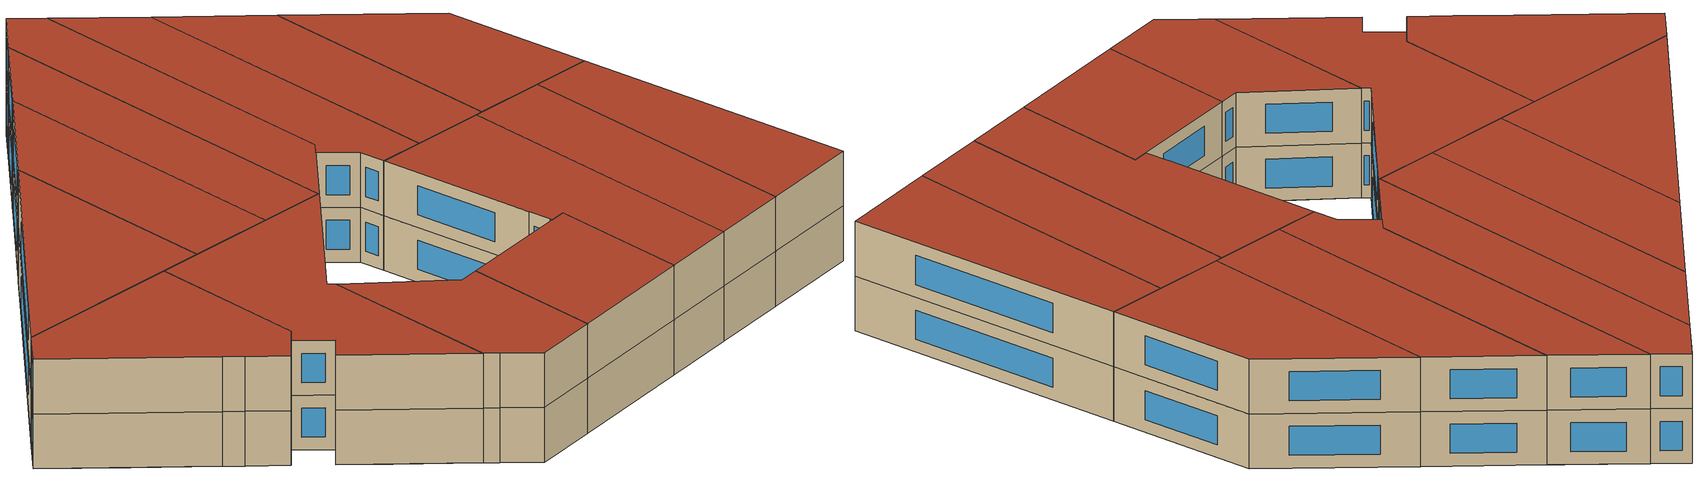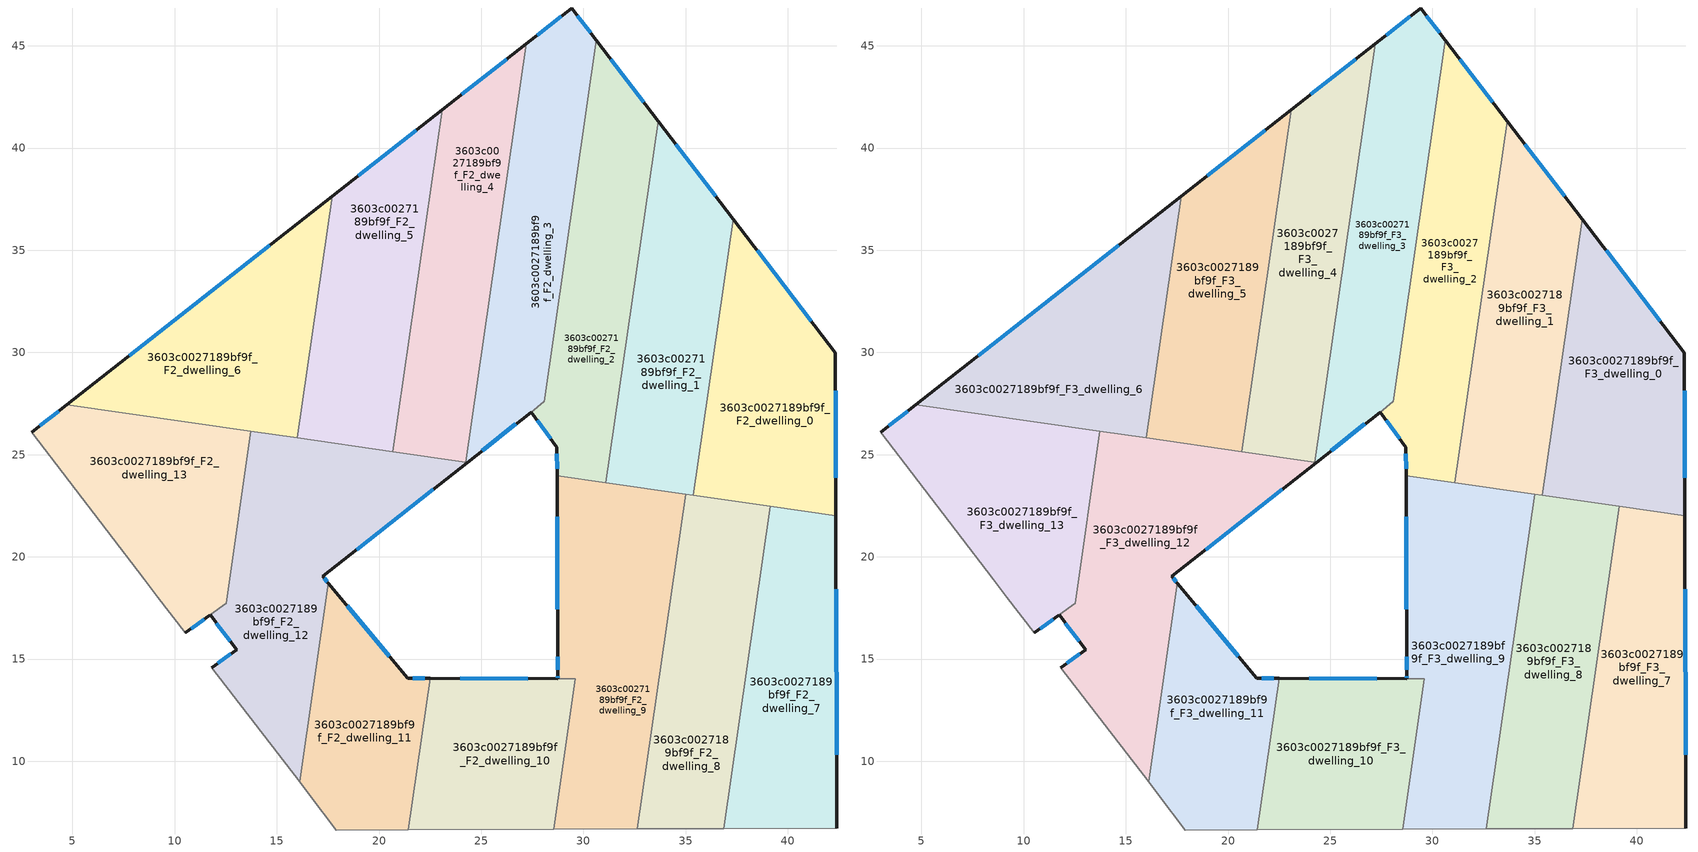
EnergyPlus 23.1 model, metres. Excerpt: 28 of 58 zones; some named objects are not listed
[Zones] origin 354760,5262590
3603c0027189bf9f_F2_dwelling_0
 floor to 3603c0027189bf9f_F1_dwelling_13 (EU_floor_Construction): 41.43,31.17 42.33,30 42.34,24.19 37.03,22.77 35.37,23.01 36.01,27.43 z6
 floor to 3603c0027189bf9f_F1_dwelling_12 (EU_floor_Construction): 42.34,24.19 42.35,22 37.03,22.77 z6
 floor to 3603c0027189bf9f_F1_dwelling_14 (EU_floor_Construction): 37.35,36.49 41.43,31.17 36.01,27.43 37.32,36.45 z6
 wall outside (EU_wall_Construction): 42.35,22 42.33,30 37.33,36.53 z6:9
 wall to 3603c0027189bf9f_F2_dwelling_1 (EU_wall_Construction): 37.33,36.53 35.37,23.01 z6:9
 wall to 3603c0027189bf9f_F2_dwelling_8 (EU_wall_Construction): 35.37,23.01 39.14,22.47 z6:9
 wall to 3603c0027189bf9f_F2_dwelling_7 (EU_wall_Construction): 39.14,22.47 42.35,22 z6:9
 window (EU_Window_Construction): 42.35,23.88 42.33,28.12 / 41.16,31.53 38.5,34.99 z6.7:8.3
3603c0027189bf9f_F2_dwelling_1
 floor to 3603c0027189bf9f_F1_dwelling_14 (EU_floor_Construction): 37.32,36.45 36.01,27.43 31.17,24.08 31.93,29.35 z6
 floor to 3603c0027189bf9f_F1_dwelling_0 (EU_floor_Construction): 33.66,41.32 37.33,36.53 37.32,36.45 31.93,29.35 z6
 floor to 3603c0027189bf9f_F1_dwelling_13 (EU_floor_Construction): 36.01,27.43 35.37,23.01 31.1,23.63 31.17,24.08 z6
 wall outside (EU_wall_Construction): 37.33,36.53 33.66,41.32 z6:9
 wall to 3603c0027189bf9f_F2_dwelling_2 (EU_wall_Construction): 33.66,41.32 31.1,23.63 z6:9
 wall to 3603c0027189bf9f_F2_dwelling_9 (EU_wall_Construction): 31.1,23.63 34.99,23.07 z6:9
 wall to 3603c0027189bf9f_F2_dwelling_8 (EU_wall_Construction): 35,23.07 35.37,23.01 z6:9
 window (EU_Window_Construction): 36.47,37.65 34.52,40.19 z6.7:8.3
3603c0027189bf9f_F2_dwelling_10
 floor to 3603c0027189bf9f_F1_dwelling_9 (EU_floor_Construction): 28.83,14.04 29.49,13.25 28.54,6.68 22.83,6.66 23.73,14.05 28.74,14.04 z6
 floor to 3603c0027189bf9f_F1_dwelling_10 (EU_floor_Construction): 29.61,14.04 29.49,13.25 28.83,14.04 z6
 floor to 3603c0027189bf9f_F1_dwelling_8 (EU_floor_Construction): 23.73,14.05 22.83,6.66 21.43,6.65 22.5,14.06 z6
 wall outside (EU_wall_Construction): 28.73,14.04 22.5,14.06 z6:9
 wall to 3603c0027189bf9f_F2_dwelling_9 (EU_wall_Construction): 28.54,6.68 29.61,14.04 28.74,14.04 z6:9
 wall adiabatic (EU_wall_Construction): 21.43,6.65 28.54,6.68 z6:9
 wall to 3603c0027189bf9f_F2_dwelling_11 (EU_wall_Construction): 22.5,14.06 21.43,6.65 z6:9
 window (EU_Window_Construction): 27.27,14.05 23.97,14.05 z6.7:8.3
3603c0027189bf9f_F2_dwelling_11
 floor to 3603c0027189bf9f_F1_dwelling_8 (EU_floor_Construction): 22.5,14.06 21.43,6.65 17.91,6.64 16.61,8.35 16.12,8.99 16.93,14.6 19.54,16.28 21.4,14.06 z6
 floor to 3603c0027189bf9f_F1_dwelling_7 (EU_floor_Construction): 17.53,18.7 19.54,16.28 16.93,14.6 z6
 wall outside (EU_wall_Construction): 22.5,14.06 21.4,14.06 17.53,18.7 z6:9
 wall to 3603c0027189bf9f_F2_dwelling_12 (EU_wall_Construction): 17.53,18.7 16.12,8.99 z6:9
 wall adiabatic (EU_wall_Construction): 16.12,8.99 16.61,8.35 17.91,6.64 21.43,6.65 z6:9
 window (EU_Window_Construction): 20.49,15.15 18.44,17.61 / 22.24,14.06 21.66,14.06 z6.7:8.3
3603c0027189bf9f_F2_dwelling_12
 floor to 3603c0027189bf9f_F1_dwelling_7 (EU_floor_Construction): 18.83,20.29 17.24,19.04 17.53,18.7 16.93,14.6 13.51,12.4 11.83,14.58 13.04,15.47 11.73,17.16 12.52,17.72 13.02,21.23 z6
 floor to 3603c0027189bf9f_F1_dwelling_8 (EU_floor_Construction): 16.93,14.6 16.12,8.99 13.51,12.4 z6
 floor to 3603c0027189bf9f_F1_dwelling_6 (EU_floor_Construction): 20.3,21.46 18.83,20.29 13.02,21.23 13.55,24.87 z6
 floor to 3603c0027189bf9f_F1_dwelling_2 (EU_floor_Construction): 24.31,24.62 24.13,24.47 24.12,24.64 24.25,24.62 z6
 floor to 3603c0027189bf9f_F1_dwelling_5 (EU_floor_Construction): 18.89,25.4 21.57,22.46 20.3,21.46 13.55,24.87 13.74,26.15 z6
 floor to 3603c0027189bf9f_F1_dwelling_3 (EU_floor_Construction): 24.12,24.64 24.13,24.47 22.85,23.47 22.31,24.91 z6
 floor to 3603c0027189bf9f_F1_dwelling_4 (EU_floor_Construction): 22.31,24.91 22.85,23.47 21.57,22.46 18.89,25.4 z6
 wall outside (EU_wall_Construction): 17.53,18.7 17.24,19.04 24.31,24.62 / 11.73,17.16 13.04,15.47 11.83,14.58 z6:9
 wall adiabatic (EU_wall_Construction): 11.83,14.58 16.12,8.99 z6:9
 wall to 3603c0027189bf9f_F2_dwelling_13 (EU_wall_Construction): 13.74,26.15 12.52,17.72 11.73,17.16 z6:9
 wall to 3603c0027189bf9f_F2_dwelling_3 (EU_wall_Construction): 24.31,24.62 24.25,24.62 z6:9
 wall to 3603c0027189bf9f_F2_dwelling_5 (EU_wall_Construction): 20.66,25.14 16,25.82 z6:9
 wall to 3603c0027189bf9f_F2_dwelling_4 (EU_wall_Construction): 24.25,24.62 20.66,25.14 z6:9
 wall to 3603c0027189bf9f_F2_dwelling_6 (EU_wall_Construction): 16,25.82 13.74,26.15 z6:9
 window (EU_Window_Construction): 17.46,18.78 17.31,18.96 / 12.76,15.26 12.11,14.79 / 12.04,16.76 12.73,15.86 / 18.9,20.35 22.65,23.31 z6.7:8.3
3603c0027189bf9f_F2_dwelling_13
 floor to 3603c0027189bf9f_F1_dwelling_6 (EU_floor_Construction): 13.55,24.87 13.02,21.23 5.85,22.39 3.01,26.1 4.73,27.45 9.94,26.7 z6
 floor to 3603c0027189bf9f_F1_dwelling_7 (EU_floor_Construction): 13.02,21.23 12.52,17.72 10.53,16.29 9.18,18.03 8.51,18.92 5.85,22.39 z6
 floor to 3603c0027189bf9f_F1_dwelling_5 (EU_floor_Construction): 13.73,26.15 13.55,24.87 9.94,26.7 z6
 wall outside (EU_wall_Construction): 10.53,16.29 11.73,17.15 / 4.73,27.45 3.01,26.1 z6:9
 wall adiabatic (EU_wall_Construction): 3.01,26.1 8.51,18.92 9.18,18.03 10.53,16.29 z6:9
 wall to 3603c0027189bf9f_F2_dwelling_6 (EU_wall_Construction): 13.73,26.15 4.73,27.45 z6:9
 window (EU_Window_Construction): 10.81,16.49 11.45,16.95 / 4.32,27.13 3.41,26.42 z6.7:8.3
3603c0027189bf9f_F2_dwelling_2
 floor to 3603c0027189bf9f_F1_dwelling_0 (EU_floor_Construction): 33.13,42.01 33.66,41.32 31.93,29.35 28.7,25.1 28.7,25.36 27.44,27.08 28.07,27.58 28.38,29.75 z6
 floor to 3603c0027189bf9f_F1_dwelling_14 (EU_floor_Construction): 31.93,29.35 31.17,24.08 30.61,23.7 28.71,23.98 28.7,25.1 z6
 floor to 3603c0027189bf9f_F1_dwelling_1 (EU_floor_Construction): 30.63,45.28 33.13,42.01 28.38,29.75 z6
 floor to 3603c0027189bf9f_F1_dwelling_13 (EU_floor_Construction): 31.17,24.08 31.1,23.63 30.61,23.7 z6
 wall outside (EU_wall_Construction): 33.66,41.32 30.63,45.28 / 27.43,27.08 28.7,25.36 28.71,23.98 z6:9
 wall to 3603c0027189bf9f_F2_dwelling_3 (EU_wall_Construction): 28.07,27.58 27.43,27.08 / 30.63,45.28 28.07,27.59 z6:9
 wall to 3603c0027189bf9f_F2_dwelling_9 (EU_wall_Construction): 28.71,23.98 31.1,23.63 z6:9
 window (EU_Window_Construction): 32.95,42.25 31.34,44.35 / 28.7,25.04 28.71,24.3 / 27.73,26.68 28.41,25.77 z6.7:8.3
3603c0027189bf9f_F2_dwelling_3
 floor to 3603c0027189bf9f_F1_dwelling_1 (EU_floor_Construction): 29.42,46.85 30.63,45.28 28.38,29.75 27.32,26.99 25.41,25.49 28.96,46.49 z6
 floor to 3603c0027189bf9f_F1_dwelling_2 (EU_floor_Construction): 28.96,46.49 25.41,25.49 24.31,24.62 24.25,24.62 27.21,45.11 z6
 floor to 3603c0027189bf9f_F1_dwelling_0 (EU_floor_Construction): 28.38,29.75 28.07,27.59 27.32,26.99 z6
 wall outside (EU_wall_Construction): 30.63,45.28 29.42,46.85 27.21,45.11 / 24.31,24.62 27.43,27.08 z6:9
 wall to 3603c0027189bf9f_F2_dwelling_4 (EU_wall_Construction): 27.21,45.11 24.25,24.62 z6:9
 window (EU_Window_Construction): 28.91,46.44 27.73,45.52 / 30.35,45.65 29.71,46.48 / 25.04,25.2 26.7,26.5 z6.7:8.3
3603c0027189bf9f_F2_dwelling_4
 floor to 3603c0027189bf9f_F1_dwelling_3 (EU_floor_Construction): 23.27,42.01 24.12,24.64 22.31,24.91 21.1,28.14 23.09,41.87 z6
 floor to 3603c0027189bf9f_F1_dwelling_4 (EU_floor_Construction): 21.1,28.14 22.31,24.91 20.66,25.14 z6
 floor adiabatic (EU_floor_Construction): 27.21,45.11 24.25,24.62 24.11,24.64 23.27,42.01 23.09,41.87 z6
 wall outside (EU_wall_Construction): 27.21,45.11 23.09,41.87 z6:9
 wall to 3603c0027189bf9f_F2_dwelling_5 (EU_wall_Construction): 23.09,41.87 20.66,25.14 z6:9
 window (EU_Window_Construction): 26.24,44.35 24.05,42.63 z6.7:8.3
3603c0027189bf9f_F2_dwelling_5
 floor to 3603c0027189bf9f_F1_dwelling_3 (EU_floor_Construction): 23.09,41.87 21.1,28.14 17.66,37.31 17.71,37.65 z6
 floor to 3603c0027189bf9f_F1_dwelling_4 (EU_floor_Construction): 17.66,37.31 21.1,28.14 20.66,25.14 18.89,25.4 16.34,28.19 z6
 floor to 3603c0027189bf9f_F1_dwelling_5 (EU_floor_Construction): 16.34,28.19 18.89,25.4 16,25.82 z6
 wall outside (EU_wall_Construction): 23.09,41.87 17.71,37.65 z6:9
 wall to 3603c0027189bf9f_F2_dwelling_6 (EU_wall_Construction): 17.71,37.65 16,25.82 z6:9
 window (EU_Window_Construction): 21.82,40.88 18.97,38.64 z6.7:8.3
3603c0027189bf9f_F2_dwelling_6
 floor to 3603c0027189bf9f_F1_dwelling_4 (EU_floor_Construction): 17.57,37.54 17.66,37.31 16.34,28.19 11.88,33.07 z6
 floor to 3603c0027189bf9f_F1_dwelling_5 (EU_floor_Construction): 11.88,33.07 16.34,28.19 16,25.82 9.94,26.7 6.18,28.59 z6
 floor to 3603c0027189bf9f_F1_dwelling_6 (EU_floor_Construction): 9.94,26.7 4.73,27.45 6.18,28.59 z6
 floor to 3603c0027189bf9f_F1_dwelling_3 (EU_floor_Construction): 17.71,37.65 17.66,37.31 17.57,37.54 z6
 wall outside (EU_wall_Construction): 17.71,37.65 4.73,27.45 z6:9
 window (EU_Window_Construction): 14.66,35.25 7.78,29.85 z6.7:8.3
3603c0027189bf9f_F2_dwelling_7
 floor to 3603c0027189bf9f_F1_dwelling_11 (EU_floor_Construction): 42.36,16.69 42.39,9.19 37.61,11.9 38.39,17.29 z6
 floor to 3603c0027189bf9f_F1_dwelling_10 (EU_floor_Construction): 42.39,9.19 42.39,6.73 36.86,6.71 37.61,11.9 z6
 floor to 3603c0027189bf9f_F1_dwelling_12 (EU_floor_Construction): 42.35,22 42.36,16.69 38.39,17.29 39.14,22.47 z6
 wall outside (EU_wall_Construction): 42.39,6.73 42.35,22 z6:9
 wall adiabatic (EU_wall_Construction): 36.86,6.71 42.39,6.73 z6:9
 wall to 3603c0027189bf9f_F2_dwelling_8 (EU_wall_Construction): 39.14,22.47 36.86,6.71 z6:9
 window (EU_Window_Construction): 42.38,10.32 42.36,18.42 z6.7:8.3
3603c0027189bf9f_F2_dwelling_8
 floor to 3603c0027189bf9f_F1_dwelling_10 (EU_floor_Construction): 37.61,11.9 36.86,6.71 34.94,6.7 32.97,9.08 33.7,14.11 z6
 floor to 3603c0027189bf9f_F1_dwelling_11 (EU_floor_Construction): 38.39,17.29 37.61,11.9 33.7,14.11 34.25,17.91 z6
 floor to 3603c0027189bf9f_F1_dwelling_12 (EU_floor_Construction): 39.14,22.47 38.39,17.29 34.25,17.91 34.87,22.2 37.03,22.77 z6
 floor to 3603c0027189bf9f_F1_dwelling_13 (EU_floor_Construction): 37.03,22.77 34.87,22.2 34.99,23.07 z6
 floor to 3603c0027189bf9f_F1_dwelling_9 (EU_floor_Construction): 32.97,9.08 34.94,6.7 32.62,6.69 z6
 wall adiabatic (EU_wall_Construction): 32.62,6.69 36.86,6.71 z6:9
 wall to 3603c0027189bf9f_F2_dwelling_9 (EU_wall_Construction): 34.99,23.07 32.62,6.69 z6:9
3603c0027189bf9f_F2_dwelling_9
 floor to 3603c0027189bf9f_F1_dwelling_12 (EU_floor_Construction): 34.87,22.2 34.25,17.91 28.72,18.74 28.72,20.55 z6
 floor to 3603c0027189bf9f_F1_dwelling_13 (EU_floor_Construction): 34.99,23.07 34.87,22.2 28.72,20.55 28.71,22.39 30.61,23.7 z6
 floor to 3603c0027189bf9f_F1_dwelling_9 (EU_floor_Construction): 29.49,13.25 32.97,9.08 32.62,6.69 28.54,6.68 z6
 floor to 3603c0027189bf9f_F1_dwelling_14 (EU_floor_Construction): 30.61,23.7 28.71,22.39 28.71,23.98 z6
 floor to 3603c0027189bf9f_F1_dwelling_10 (EU_floor_Construction): 33.7,14.11 32.97,9.08 29.49,13.25 29.61,14.04 28.83,14.04 28.74,14.16 28.74,14.19 28.73,15.39 28.73,15.42 28.73,16.93 z6
 floor to 3603c0027189bf9f_F1_dwelling_11 (EU_floor_Construction): 34.25,17.91 33.7,14.11 28.73,16.93 28.72,18.74 z6
 wall outside (EU_wall_Construction): 28.71,23.98 28.73,15.42 28.73,15.39 28.74,14.19 28.74,14.04 z6:9
 wall adiabatic (EU_wall_Construction): 28.54,6.68 32.62,6.69 z6:9
 window (EU_Window_Construction): 28.71,21.97 28.73,17.43 / 28.74,14.16 28.74,14.08 / 28.73,15.11 28.74,14.47 z6.7:8.3
3603c0027189bf9f_F3_dwelling_0
 floor to 3603c0027189bf9f_F2_dwelling_0 (EU_floor_Construction): 37.33,36.53 42.33,30 42.35,22 35.37,23.01 z9
 wall outside (EU_wall_Construction): 42.35,22 42.33,30 37.33,36.53 z9:12
 wall to 3603c0027189bf9f_F3_dwelling_1 (EU_wall_Construction): 37.33,36.53 35.37,23.01 z9:12
 wall to 3603c0027189bf9f_F3_dwelling_8 (EU_wall_Construction): 35.37,23.01 39.14,22.47 z9:12
 wall to 3603c0027189bf9f_F3_dwelling_7 (EU_wall_Construction): 39.14,22.47 42.35,22 z9:12
 window (EU_Window_Construction): 42.35,23.88 42.33,28.12 / 41.16,31.53 38.5,34.99 z9.7:11.3
 roof outside (EU_roof_Construction): 42.35,22 42.33,30 37.33,36.53 35.37,23.01 z12
3603c0027189bf9f_F3_dwelling_1
 floor to 3603c0027189bf9f_F2_dwelling_1 (EU_floor_Construction): 33.66,41.32 37.33,36.53 35.37,23.01 31.1,23.63 z9
 wall outside (EU_wall_Construction): 37.33,36.53 33.66,41.32 z9:12
 wall to 3603c0027189bf9f_F3_dwelling_2 (EU_wall_Construction): 33.66,41.32 31.1,23.63 z9:12
 wall to 3603c0027189bf9f_F3_dwelling_9 (EU_wall_Construction): 31.1,23.63 34.99,23.07 z9:12
 wall to 3603c0027189bf9f_F3_dwelling_8 (EU_wall_Construction): 35,23.07 35.37,23.01 z9:12
 window (EU_Window_Construction): 36.47,37.65 34.52,40.19 z9.7:11.3
 roof outside (EU_roof_Construction): 35.37,23.01 37.33,36.53 33.66,41.32 31.1,23.63 z12
3603c0027189bf9f_F3_dwelling_10
 floor to 3603c0027189bf9f_F2_dwelling_10 (EU_floor_Construction): 29.61,14.04 28.54,6.68 21.43,6.65 22.5,14.06 z9
 wall outside (EU_wall_Construction): 28.73,14.04 22.5,14.06 z9:12
 wall to 3603c0027189bf9f_F3_dwelling_9 (EU_wall_Construction): 28.54,6.68 29.61,14.04 28.74,14.04 z9:12
 wall adiabatic (EU_wall_Construction): 21.43,6.65 28.54,6.68 z9:12
 wall to 3603c0027189bf9f_F3_dwelling_11 (EU_wall_Construction): 22.5,14.06 21.43,6.65 z9:12
 window (EU_Window_Construction): 27.27,14.05 23.97,14.05 z9.7:11.3
 roof outside (EU_roof_Construction): 28.54,6.68 29.61,14.04 22.5,14.06 21.43,6.65 z12
3603c0027189bf9f_F3_dwelling_11
 floor to 3603c0027189bf9f_F2_dwelling_11 (EU_floor_Construction): 22.5,14.06 21.43,6.65 17.91,6.64 16.61,8.35 16.12,8.99 17.53,18.7 21.4,14.06 z9
 wall outside (EU_wall_Construction): 22.5,14.06 21.4,14.06 17.53,18.7 z9:12
 wall to 3603c0027189bf9f_F3_dwelling_12 (EU_wall_Construction): 17.53,18.7 16.12,8.99 z9:12
 wall adiabatic (EU_wall_Construction): 16.12,8.99 16.61,8.35 17.91,6.64 21.43,6.65 z9:12
 window (EU_Window_Construction): 20.49,15.15 18.44,17.61 / 22.24,14.06 21.66,14.06 z9.7:11.3
 roof outside (EU_roof_Construction): 21.43,6.65 22.5,14.06 21.4,14.06 17.53,18.7 16.12,8.99 16.61,8.35 17.91,6.64 z12
3603c0027189bf9f_F3_dwelling_12
 floor to 3603c0027189bf9f_F2_dwelling_12 (EU_floor_Construction): 24.25,24.62 24.31,24.62 17.24,19.04 17.53,18.7 16.12,8.99 11.83,14.58 13.04,15.47 11.73,17.16 12.52,17.72 13.74,26.15 z9
 wall outside (EU_wall_Construction): 17.53,18.7 17.24,19.04 24.31,24.62 / 11.73,17.16 13.04,15.47 11.83,14.58 z9:12
 wall adiabatic (EU_wall_Construction): 11.83,14.58 16.12,8.99 z9:12
 wall to 3603c0027189bf9f_F3_dwelling_13 (EU_wall_Construction): 13.74,26.15 12.52,17.72 11.73,17.16 z9:12
 wall to 3603c0027189bf9f_F3_dwelling_3 (EU_wall_Construction): 24.31,24.62 24.25,24.62 z9:12
 wall to 3603c0027189bf9f_F3_dwelling_5 (EU_wall_Construction): 20.66,25.14 16,25.82 z9:12
 wall to 3603c0027189bf9f_F3_dwelling_4 (EU_wall_Construction): 24.25,24.62 20.66,25.14 z9:12
 wall to 3603c0027189bf9f_F3_dwelling_6 (EU_wall_Construction): 16,25.82 13.74,26.15 z9:12
 window (EU_Window_Construction): 17.46,18.78 17.31,18.96 / 12.76,15.26 12.11,14.79 / 12.04,16.76 12.73,15.86 / 18.9,20.35 22.65,23.31 z9.7:11.3
 roof outside (EU_roof_Construction): 16.12,8.99 17.53,18.7 17.24,19.04 24.31,24.62 24.25,24.62 13.74,26.15 12.52,17.72 11.73,17.16 13.04,15.47 11.83,14.58 z12
3603c0027189bf9f_F3_dwelling_13
 floor to 3603c0027189bf9f_F2_dwelling_13 (EU_floor_Construction): 13.73,26.15 12.52,17.72 10.53,16.29 9.18,18.03 8.51,18.92 3.01,26.1 4.73,27.45 z9
 wall outside (EU_wall_Construction): 10.53,16.29 11.73,17.15 / 4.73,27.45 3.01,26.1 z9:12
 wall adiabatic (EU_wall_Construction): 3.01,26.1 8.51,18.92 9.18,18.03 10.53,16.29 z9:12
 wall to 3603c0027189bf9f_F3_dwelling_6 (EU_wall_Construction): 13.73,26.15 4.73,27.45 z9:12
 window (EU_Window_Construction): 10.81,16.49 11.45,16.95 / 4.32,27.13 3.41,26.42 z9.7:11.3
 roof outside (EU_roof_Construction): 12.52,17.72 13.74,26.15 4.73,27.45 3.01,26.1 8.51,18.92 9.18,18.03 10.53,16.29 z12
3603c0027189bf9f_F3_dwelling_2
 floor to 3603c0027189bf9f_F2_dwelling_2 (EU_floor_Construction): 30.63,45.28 33.66,41.32 31.1,23.63 28.71,23.98 28.7,25.36 27.43,27.08 28.07,27.58 z9
 wall outside (EU_wall_Construction): 33.66,41.32 30.63,45.28 / 27.43,27.08 28.7,25.36 28.71,23.98 z9:12
 wall to 3603c0027189bf9f_F3_dwelling_3 (EU_wall_Construction): 28.07,27.58 27.43,27.08 / 30.63,45.28 28.07,27.59 z9:12
 wall to 3603c0027189bf9f_F3_dwelling_9 (EU_wall_Construction): 28.71,23.98 31.1,23.63 z9:12
 window (EU_Window_Construction): 32.95,42.25 31.34,44.35 / 28.7,25.04 28.71,24.3 / 27.73,26.68 28.41,25.77 z9.7:11.3
 roof outside (EU_roof_Construction): 31.1,23.63 33.66,41.32 30.63,45.28 28.07,27.58 27.43,27.08 28.7,25.36 28.71,23.98 z12
3603c0027189bf9f_F3_dwelling_3
 floor to 3603c0027189bf9f_F2_dwelling_3 (EU_floor_Construction): 29.42,46.85 30.63,45.28 28.07,27.59 24.31,24.62 24.25,24.62 27.21,45.11 z9
 wall outside (EU_wall_Construction): 30.63,45.28 29.42,46.85 27.21,45.11 / 24.31,24.62 27.43,27.08 z9:12
 wall to 3603c0027189bf9f_F3_dwelling_4 (EU_wall_Construction): 27.21,45.11 24.25,24.62 z9:12
 window (EU_Window_Construction): 28.91,46.44 27.73,45.52 / 30.35,45.65 29.71,46.48 / 25.04,25.2 26.7,26.5 z9.7:11.3
 roof outside (EU_roof_Construction): 28.07,27.58 30.63,45.28 29.42,46.85 27.21,45.11 24.25,24.62 24.31,24.62 z12
3603c0027189bf9f_F3_dwelling_4
 floor to 3603c0027189bf9f_F2_dwelling_4 (EU_floor_Construction): 27.21,45.11 24.25,24.62 20.66,25.14 23.09,41.87 z9
 wall outside (EU_wall_Construction): 27.21,45.11 23.09,41.87 z9:12
 wall to 3603c0027189bf9f_F3_dwelling_5 (EU_wall_Construction): 23.09,41.87 20.66,25.14 z9:12
 window (EU_Window_Construction): 26.24,44.35 24.05,42.63 z9.7:11.3
 roof outside (EU_roof_Construction): 24.25,24.62 27.21,45.11 23.09,41.87 20.66,25.14 z12
3603c0027189bf9f_F3_dwelling_5
 floor to 3603c0027189bf9f_F2_dwelling_5 (EU_floor_Construction): 23.09,41.87 20.66,25.14 16,25.82 17.71,37.65 z9
 wall outside (EU_wall_Construction): 23.09,41.87 17.71,37.65 z9:12
 wall to 3603c0027189bf9f_F3_dwelling_6 (EU_wall_Construction): 17.71,37.65 16,25.82 z9:12
 window (EU_Window_Construction): 21.82,40.88 18.97,38.64 z9.7:11.3
 roof outside (EU_roof_Construction): 20.66,25.14 23.09,41.87 17.71,37.65 16,25.82 z12
3603c0027189bf9f_F3_dwelling_6
 floor to 3603c0027189bf9f_F2_dwelling_6 (EU_floor_Construction): 17.71,37.65 16,25.82 4.73,27.45 z9
 wall outside (EU_wall_Construction): 17.71,37.65 4.73,27.45 z9:12
 window (EU_Window_Construction): 14.66,35.25 7.78,29.85 z9.7:11.3
 roof outside (EU_roof_Construction): 16,25.82 17.71,37.65 4.73,27.45 z12
3603c0027189bf9f_F3_dwelling_7
 floor to 3603c0027189bf9f_F2_dwelling_7 (EU_floor_Construction): 42.35,22 42.39,6.73 36.86,6.71 39.14,22.47 z9
 wall outside (EU_wall_Construction): 42.39,6.73 42.35,22 z9:12
 wall adiabatic (EU_wall_Construction): 36.86,6.71 42.39,6.73 z9:12
 wall to 3603c0027189bf9f_F3_dwelling_8 (EU_wall_Construction): 39.14,22.47 36.86,6.71 z9:12
 window (EU_Window_Construction): 42.38,10.32 42.36,18.42 z9.7:11.3
 roof outside (EU_roof_Construction): 42.39,6.73 42.35,22 39.14,22.47 36.86,6.71 z12
3603c0027189bf9f_F3_dwelling_8
 floor to 3603c0027189bf9f_F2_dwelling_8 (EU_floor_Construction): 39.14,22.47 36.86,6.71 32.62,6.69 34.99,23.07 z9
 wall adiabatic (EU_wall_Construction): 32.62,6.69 36.86,6.71 z9:12
 wall to 3603c0027189bf9f_F3_dwelling_9 (EU_wall_Construction): 34.99,23.07 32.62,6.69 z9:12
 roof outside (EU_roof_Construction): 36.86,6.71 39.14,22.47 34.99,23.07 32.62,6.69 z12
3603c0027189bf9f_F3_dwelling_9
 floor to 3603c0027189bf9f_F2_dwelling_9 (EU_floor_Construction): 34.99,23.07 32.62,6.69 28.54,6.68 29.61,14.04 28.74,14.04 28.74,14.19 28.73,15.39 28.73,15.42 28.71,23.98 z9
 wall outside (EU_wall_Construction): 28.71,23.98 28.73,15.42 28.73,15.39 28.74,14.19 28.74,14.04 z9:12
 wall adiabatic (EU_wall_Construction): 28.54,6.68 32.62,6.69 z9:12
 window (EU_Window_Construction): 28.71,21.97 28.73,17.43 / 28.74,14.16 28.74,14.08 / 28.73,15.11 28.74,14.47 z9.7:11.3
 roof outside (EU_roof_Construction): 32.62,6.69 34.99,23.07 28.71,23.98 28.73,15.42 28.73,15.39 28.74,14.19 28.74,14.04 29.61,14.04 28.54,6.68 z12
[Building]
EU S2 Campaign: North Axis=0; Terrain=City; Solar Distribution=FullExterior
[Site:Location]
Budapest.Ferenc.Liszt.Intl.AP: Latitude=47.437; Longitude=19.256; Time Zone=1; Elevation=185
[SizingPeriod:WeatherFileDays]
AnnualSizingPeriod: Begin Month=1; Begin Day of Month=1; End Month=12; End Day of Month=31; Day of Week for Start Day=Monday; Use Weather File Daylight Saving Period=No; Use Weather File Rain and Snow Indicators=No
[MATERIAL]
EU_InternalMass_Material: Roughness=MediumRough; Thickness=0.1; Conductivity=1; Density=1800; Specific Heat=900; Thermal Absorptance=0.9; Solar Absorptance=0.7; Visible Absorptance=0.7
[MATERIAL:NOMASS] Roughness=MediumRough; Thermal Absorptance=0.9; Solar Absorptance=0.7; Visible Absorptance=0.7
Name | Thermal Resistance
EU_wall_NoMass | 0.832559
EU_roof_NoMass | 1.39638
EU_floor_NoMass | 0.872794
[WINDOWMATERIAL:SIMPLEGLAZINGSYSTEM]
EU_Window_SimpleGlazing: UFactor=2.79869; Solar Heat Gain Coefficient=0.75; Visible Transmittance=0.75
[CONSTRUCTION]
EU_wall_Construction: EU_wall_NoMass
EU_roof_Construction: EU_roof_NoMass
EU_floor_Construction: EU_floor_NoMass
EU_Window_Construction: EU_Window_SimpleGlazing
EU_InternalMass_Construction: EU_InternalMass_Material
[ZONE] Type=1; Multiplier=1; Ceiling Height=autocalculate; Floor Area=autocalculate; Part of Total Floor Area=Yes
Name | Volume
3603c0027189bf9f_F2_dwelling_0; 3603c0027189bf9f_F3_dwelling_0; 3603c0027189bf9f_F2_dwelling_8; 3603c0027189bf9f_F3_dwelling_8 | 204.118
3603c0027189bf9f_F2_dwelling_1; 3603c0027189bf9f_F3_dwelling_1 | 204.126
3603c0027189bf9f_F2_dwelling_10; 3603c0027189bf9f_F3_dwelling_10 | 157.393
3603c0027189bf9f_F2_dwelling_11; 3603c0027189bf9f_F3_dwelling_11 | 149.847
3603c0027189bf9f_F2_dwelling_12; 3603c0027189bf9f_F3_dwelling_12 | 260.094
3603c0027189bf9f_F2_dwelling_13; 3603c0027189bf9f_F3_dwelling_13 | 202.486
3603c0027189bf9f_F2_dwelling_2; 3603c0027189bf9f_F3_dwelling_2 | 205.107
3603c0027189bf9f_F2_dwelling_3; 3603c0027189bf9f_F3_dwelling_3 | 203.126
3603c0027189bf9f_F2_dwelling_4; 3603c0027189bf9f_F3_dwelling_4 | 204.147
3603c0027189bf9f_F2_dwelling_5; 3603c0027189bf9f_F3_dwelling_5 | 204.145
3603c0027189bf9f_F2_dwelling_6; 3603c0027189bf9f_F3_dwelling_6 | 204.127
3603c0027189bf9f_F2_dwelling_7; 3603c0027189bf9f_F3_dwelling_7 | 204.125
3603c0027189bf9f_F2_dwelling_9; 3603c0027189bf9f_F3_dwelling_9 | 250.781
[INTERNALMASS] Construction=EU_InternalMass_Construction
Name | Zone or ZoneList | Surface Area
3603c0027189bf9f_F2_dwelling_0_EU_InternalMass | 3603c0027189bf9f_F2_dwelling_0 | 68.0393
3603c0027189bf9f_F2_dwelling_1_EU_InternalMass | 3603c0027189bf9f_F2_dwelling_1 | 68.042
3603c0027189bf9f_F2_dwelling_2_EU_InternalMass | 3603c0027189bf9f_F2_dwelling_2 | 68.3686
3603c0027189bf9f_F2_dwelling_3_EU_InternalMass | 3603c0027189bf9f_F2_dwelling_3 | 67.7166
3603c0027189bf9f_F2_dwelling_4_EU_InternalMass | 3603c0027189bf9f_F2_dwelling_4 | 68.0493
3603c0027189bf9f_F2_dwelling_5_EU_InternalMass | 3603c0027189bf9f_F2_dwelling_5 | 68.0485
3603c0027189bf9f_F2_dwelling_6_EU_InternalMass | 3603c0027189bf9f_F2_dwelling_6 | 68.0424
3603c0027189bf9f_F2_dwelling_7_EU_InternalMass | 3603c0027189bf9f_F2_dwelling_7 | 68.0415
3603c0027189bf9f_F2_dwelling_8_EU_InternalMass | 3603c0027189bf9f_F2_dwelling_8 | 68.0393
3603c0027189bf9f_F2_dwelling_9_EU_InternalMass | 3603c0027189bf9f_F2_dwelling_9 | 83.5919
3603c0027189bf9f_F2_dwelling_10_EU_InternalMass | 3603c0027189bf9f_F2_dwelling_10 | 52.4644
3603c0027189bf9f_F2_dwelling_11_EU_InternalMass | 3603c0027189bf9f_F2_dwelling_11 | 49.9491
3603c0027189bf9f_F2_dwelling_12_EU_InternalMass | 3603c0027189bf9f_F2_dwelling_12 | 86.6932
3603c0027189bf9f_F2_dwelling_13_EU_InternalMass | 3603c0027189bf9f_F2_dwelling_13 | 67.5218
3603c0027189bf9f_F3_dwelling_0_EU_InternalMass | 3603c0027189bf9f_F3_dwelling_0 | 68.0393
3603c0027189bf9f_F3_dwelling_1_EU_InternalMass | 3603c0027189bf9f_F3_dwelling_1 | 68.042
3603c0027189bf9f_F3_dwelling_2_EU_InternalMass | 3603c0027189bf9f_F3_dwelling_2 | 68.3686
3603c0027189bf9f_F3_dwelling_3_EU_InternalMass | 3603c0027189bf9f_F3_dwelling_3 | 67.7166
3603c0027189bf9f_F3_dwelling_4_EU_InternalMass | 3603c0027189bf9f_F3_dwelling_4 | 68.0493
3603c0027189bf9f_F3_dwelling_5_EU_InternalMass | 3603c0027189bf9f_F3_dwelling_5 | 68.0485
3603c0027189bf9f_F3_dwelling_6_EU_InternalMass | 3603c0027189bf9f_F3_dwelling_6 | 68.0424
3603c0027189bf9f_F3_dwelling_7_EU_InternalMass | 3603c0027189bf9f_F3_dwelling_7 | 68.0415
3603c0027189bf9f_F3_dwelling_8_EU_InternalMass | 3603c0027189bf9f_F3_dwelling_8 | 68.0393
3603c0027189bf9f_F3_dwelling_9_EU_InternalMass | 3603c0027189bf9f_F3_dwelling_9 | 83.5919
3603c0027189bf9f_F3_dwelling_10_EU_InternalMass | 3603c0027189bf9f_F3_dwelling_10 | 52.4644
3603c0027189bf9f_F3_dwelling_11_EU_InternalMass | 3603c0027189bf9f_F3_dwelling_11 | 49.9491
3603c0027189bf9f_F3_dwelling_12_EU_InternalMass | 3603c0027189bf9f_F3_dwelling_12 | 86.6932
3603c0027189bf9f_F3_dwelling_13_EU_InternalMass | 3603c0027189bf9f_F3_dwelling_13 | 67.5218
[OTHEREQUIPMENT] Fuel Type=Electricity; Design Level Calculation Method=Watts/Area; Power per Zone Floor Area=1; Fraction Latent=0; Fraction Radiant=0; Fraction Lost=0; Carbon Dioxide Generation Rate=0; EndUse Subcategory=EU_Step8_InternalGains
Name | Zone or ZoneList or Space or SpaceList | Schedule
EU_Step8_InternalGain_3603c0027189bf9f_F2_dwelling_0_f000 | 3603c0027189bf9f_F2_dwelling_0 | EU_Step8_GainSchedule_3603c0027189bf9f_F2_dwelling_0_f000
EU_Step8_InternalGain_3603c0027189bf9f_F2_dwelling_1_f000 | 3603c0027189bf9f_F2_dwelling_1 | EU_Step8_GainSchedule_3603c0027189bf9f_F2_dwelling_1_f000
EU_Step8_InternalGain_3603c0027189bf9f_F2_dwelling_2_f000 | 3603c0027189bf9f_F2_dwelling_2 | EU_Step8_GainSchedule_3603c0027189bf9f_F2_dwelling_2_f000
EU_Step8_InternalGain_3603c0027189bf9f_F2_dwelling_3_f000 | 3603c0027189bf9f_F2_dwelling_3 | EU_Step8_GainSchedule_3603c0027189bf9f_F2_dwelling_3_f000
EU_Step8_InternalGain_3603c0027189bf9f_F2_dwelling_4_f000 | 3603c0027189bf9f_F2_dwelling_4 | EU_Step8_GainSchedule_3603c0027189bf9f_F2_dwelling_4_f000
EU_Step8_InternalGain_3603c0027189bf9f_F2_dwelling_5_f000 | 3603c0027189bf9f_F2_dwelling_5 | EU_Step8_GainSchedule_3603c0027189bf9f_F2_dwelling_5_f000
EU_Step8_InternalGain_3603c0027189bf9f_F2_dwelling_6_f000 | 3603c0027189bf9f_F2_dwelling_6 | EU_Step8_GainSchedule_3603c0027189bf9f_F2_dwelling_6_f000
EU_Step8_InternalGain_3603c0027189bf9f_F2_dwelling_7_f000 | 3603c0027189bf9f_F2_dwelling_7 | EU_Step8_GainSchedule_3603c0027189bf9f_F2_dwelling_7_f000
EU_Step8_InternalGain_3603c0027189bf9f_F2_dwelling_8_f000 | 3603c0027189bf9f_F2_dwelling_8 | EU_Step8_GainSchedule_3603c0027189bf9f_F2_dwelling_8_f000
EU_Step8_InternalGain_3603c0027189bf9f_F2_dwelling_9_f000 | 3603c0027189bf9f_F2_dwelling_9 | EU_Step8_GainSchedule_3603c0027189bf9f_F2_dwelling_9_f000
EU_Step8_InternalGain_3603c0027189bf9f_F2_dwelling_10_f000 | 3603c0027189bf9f_F2_dwelling_10 | EU_Step8_GainSchedule_3603c0027189bf9f_F2_dwelling_10_f000
EU_Step8_InternalGain_3603c0027189bf9f_F2_dwelling_11_f000 | 3603c0027189bf9f_F2_dwelling_11 | EU_Step8_GainSchedule_3603c0027189bf9f_F2_dwelling_11_f000
EU_Step8_InternalGain_3603c0027189bf9f_F2_dwelling_12_f000 | 3603c0027189bf9f_F2_dwelling_12 | EU_Step8_GainSchedule_3603c0027189bf9f_F2_dwelling_12_f000
EU_Step8_InternalGain_3603c0027189bf9f_F2_dwelling_13_f000 | 3603c0027189bf9f_F2_dwelling_13 | EU_Step8_GainSchedule_3603c0027189bf9f_F2_dwelling_13_f000
EU_Step8_InternalGain_3603c0027189bf9f_F3_dwelling_0_f000 | 3603c0027189bf9f_F3_dwelling_0 | EU_Step8_GainSchedule_3603c0027189bf9f_F3_dwelling_0_f000
EU_Step8_InternalGain_3603c0027189bf9f_F3_dwelling_1_f000 | 3603c0027189bf9f_F3_dwelling_1 | EU_Step8_GainSchedule_3603c0027189bf9f_F3_dwelling_1_f000
EU_Step8_InternalGain_3603c0027189bf9f_F3_dwelling_2_f000 | 3603c0027189bf9f_F3_dwelling_2 | EU_Step8_GainSchedule_3603c0027189bf9f_F3_dwelling_2_f000
EU_Step8_InternalGain_3603c0027189bf9f_F3_dwelling_3_f000 | 3603c0027189bf9f_F3_dwelling_3 | EU_Step8_GainSchedule_3603c0027189bf9f_F3_dwelling_3_f000
EU_Step8_InternalGain_3603c0027189bf9f_F3_dwelling_4_f000 | 3603c0027189bf9f_F3_dwelling_4 | EU_Step8_GainSchedule_3603c0027189bf9f_F3_dwelling_4_f000
EU_Step8_InternalGain_3603c0027189bf9f_F3_dwelling_5_f000 | 3603c0027189bf9f_F3_dwelling_5 | EU_Step8_GainSchedule_3603c0027189bf9f_F3_dwelling_5_f000
EU_Step8_InternalGain_3603c0027189bf9f_F3_dwelling_6_f000 | 3603c0027189bf9f_F3_dwelling_6 | EU_Step8_GainSchedule_3603c0027189bf9f_F3_dwelling_6_f000
EU_Step8_InternalGain_3603c0027189bf9f_F3_dwelling_7_f000 | 3603c0027189bf9f_F3_dwelling_7 | EU_Step8_GainSchedule_3603c0027189bf9f_F3_dwelling_7_f000
EU_Step8_InternalGain_3603c0027189bf9f_F3_dwelling_8_f000 | 3603c0027189bf9f_F3_dwelling_8 | EU_Step8_GainSchedule_3603c0027189bf9f_F3_dwelling_8_f000
EU_Step8_InternalGain_3603c0027189bf9f_F3_dwelling_9_f000 | 3603c0027189bf9f_F3_dwelling_9 | EU_Step8_GainSchedule_3603c0027189bf9f_F3_dwelling_9_f000
EU_Step8_InternalGain_3603c0027189bf9f_F3_dwelling_10_f000 | 3603c0027189bf9f_F3_dwelling_10 | EU_Step8_GainSchedule_3603c0027189bf9f_F3_dwelling_10_f000
EU_Step8_InternalGain_3603c0027189bf9f_F3_dwelling_11_f000 | 3603c0027189bf9f_F3_dwelling_11 | EU_Step8_GainSchedule_3603c0027189bf9f_F3_dwelling_11_f000
EU_Step8_InternalGain_3603c0027189bf9f_F3_dwelling_12_f000 | 3603c0027189bf9f_F3_dwelling_12 | EU_Step8_GainSchedule_3603c0027189bf9f_F3_dwelling_12_f000
EU_Step8_InternalGain_3603c0027189bf9f_F3_dwelling_13_f000 | 3603c0027189bf9f_F3_dwelling_13 | EU_Step8_GainSchedule_3603c0027189bf9f_F3_dwelling_13_f000
[ZONEVENTILATION:DESIGNFLOWRATE] Schedule=EU_AlwaysOn; Design Flow Rate Calculation Method=AirChanges/Hour; Air Changes per Hour=0.475469; Ventilation Type=Natural; Fan Pressure Rise=0; Fan Total Efficiency=1; Constant Term Coefficient=1; Temperature Term Coefficient=0; Velocity Term Coefficient=0; Velocity Squared Term Coefficient=0; Minimum Indoor Temperature=-100; Maximum Indoor Temperature=100; Delta Temperature=-100; Minimum Outdoor Temperature=-100; Maximum Outdoor Temperature=100; Maximum Wind Speed=40
Name | Zone or ZoneList or Space or SpaceList
EU_ConstantAir_3603c0027189bf9f_F2_dwelling_0 | 3603c0027189bf9f_F2_dwelling_0
EU_ConstantAir_3603c0027189bf9f_F2_dwelling_1 | 3603c0027189bf9f_F2_dwelling_1
EU_ConstantAir_3603c0027189bf9f_F2_dwelling_2 | 3603c0027189bf9f_F2_dwelling_2
EU_ConstantAir_3603c0027189bf9f_F2_dwelling_3 | 3603c0027189bf9f_F2_dwelling_3
EU_ConstantAir_3603c0027189bf9f_F2_dwelling_4 | 3603c0027189bf9f_F2_dwelling_4
EU_ConstantAir_3603c0027189bf9f_F2_dwelling_5 | 3603c0027189bf9f_F2_dwelling_5
EU_ConstantAir_3603c0027189bf9f_F2_dwelling_6 | 3603c0027189bf9f_F2_dwelling_6
EU_ConstantAir_3603c0027189bf9f_F2_dwelling_7 | 3603c0027189bf9f_F2_dwelling_7
EU_ConstantAir_3603c0027189bf9f_F2_dwelling_8 | 3603c0027189bf9f_F2_dwelling_8
EU_ConstantAir_3603c0027189bf9f_F2_dwelling_9 | 3603c0027189bf9f_F2_dwelling_9
EU_ConstantAir_3603c0027189bf9f_F2_dwelling_10 | 3603c0027189bf9f_F2_dwelling_10
EU_ConstantAir_3603c0027189bf9f_F2_dwelling_11 | 3603c0027189bf9f_F2_dwelling_11
EU_ConstantAir_3603c0027189bf9f_F2_dwelling_12 | 3603c0027189bf9f_F2_dwelling_12
EU_ConstantAir_3603c0027189bf9f_F2_dwelling_13 | 3603c0027189bf9f_F2_dwelling_13
EU_ConstantAir_3603c0027189bf9f_F3_dwelling_0 | 3603c0027189bf9f_F3_dwelling_0
EU_ConstantAir_3603c0027189bf9f_F3_dwelling_1 | 3603c0027189bf9f_F3_dwelling_1
EU_ConstantAir_3603c0027189bf9f_F3_dwelling_2 | 3603c0027189bf9f_F3_dwelling_2
EU_ConstantAir_3603c0027189bf9f_F3_dwelling_3 | 3603c0027189bf9f_F3_dwelling_3
EU_ConstantAir_3603c0027189bf9f_F3_dwelling_4 | 3603c0027189bf9f_F3_dwelling_4
EU_ConstantAir_3603c0027189bf9f_F3_dwelling_5 | 3603c0027189bf9f_F3_dwelling_5
EU_ConstantAir_3603c0027189bf9f_F3_dwelling_6 | 3603c0027189bf9f_F3_dwelling_6
EU_ConstantAir_3603c0027189bf9f_F3_dwelling_7 | 3603c0027189bf9f_F3_dwelling_7
EU_ConstantAir_3603c0027189bf9f_F3_dwelling_8 | 3603c0027189bf9f_F3_dwelling_8
EU_ConstantAir_3603c0027189bf9f_F3_dwelling_9 | 3603c0027189bf9f_F3_dwelling_9
EU_ConstantAir_3603c0027189bf9f_F3_dwelling_10 | 3603c0027189bf9f_F3_dwelling_10
EU_ConstantAir_3603c0027189bf9f_F3_dwelling_11 | 3603c0027189bf9f_F3_dwelling_11
EU_ConstantAir_3603c0027189bf9f_F3_dwelling_12 | 3603c0027189bf9f_F3_dwelling_12
EU_ConstantAir_3603c0027189bf9f_F3_dwelling_13 | 3603c0027189bf9f_F3_dwelling_13
[HVACTEMPLATE:THERMOSTAT] Constant Heating Setpoint=20; Constant Cooling Setpoint=50
EU_HeatOnly_3603c0027189bf9f_F0_dwelling_0; EU_HeatOnly_3603c0027189bf9f_F0_dwelling_1; EU_HeatOnly_3603c0027189bf9f_F0_dwelling_2; EU_HeatOnly_3603c0027189bf9f_F0_dwelling_3; EU_HeatOnly_3603c0027189bf9f_F0_dwelling_4; EU_HeatOnly_3603c0027189bf9f_F0_dwelling_5; EU_HeatOnly_3603c0027189bf9f_F0_dwelling_6; EU_HeatOnly_3603c0027189bf9f_F0_dwelling_7; EU_HeatOnly_3603c0027189bf9f_F0_dwelling_8; EU_HeatOnly_3603c0027189bf9f_F0_dwelling_9; EU_HeatOnly_3603c0027189bf9f_F0_dwelling_10; EU_HeatOnly_3603c0027189bf9f_F0_dwelling_11; EU_HeatOnly_3603c0027189bf9f_F0_dwelling_12; EU_HeatOnly_3603c0027189bf9f_F0_dwelling_13; EU_HeatOnly_3603c0027189bf9f_F0_dwelling_14; EU_HeatOnly_3603c0027189bf9f_F1_dwelling_0; EU_HeatOnly_3603c0027189bf9f_F1_dwelling_1; EU_HeatOnly_3603c0027189bf9f_F1_dwelling_2; EU_HeatOnly_3603c0027189bf9f_F1_dwelling_3; EU_HeatOnly_3603c0027189bf9f_F1_dwelling_4; EU_HeatOnly_3603c0027189bf9f_F1_dwelling_5; EU_HeatOnly_3603c0027189bf9f_F1_dwelling_6; EU_HeatOnly_3603c0027189bf9f_F1_dwelling_7; EU_HeatOnly_3603c0027189bf9f_F1_dwelling_8; EU_HeatOnly_3603c0027189bf9f_F1_dwelling_9; EU_HeatOnly_3603c0027189bf9f_F1_dwelling_10; EU_HeatOnly_3603c0027189bf9f_F1_dwelling_11; EU_HeatOnly_3603c0027189bf9f_F1_dwelling_12; EU_HeatOnly_3603c0027189bf9f_F1_dwelling_13; EU_HeatOnly_3603c0027189bf9f_F1_dwelling_14; EU_HeatOnly_3603c0027189bf9f_F2_dwelling_0; EU_HeatOnly_3603c0027189bf9f_F2_dwelling_1; EU_HeatOnly_3603c0027189bf9f_F2_dwelling_2; EU_HeatOnly_3603c0027189bf9f_F2_dwelling_3; EU_HeatOnly_3603c0027189bf9f_F2_dwelling_4; EU_HeatOnly_3603c0027189bf9f_F2_dwelling_5; EU_HeatOnly_3603c0027189bf9f_F2_dwelling_6; EU_HeatOnly_3603c0027189bf9f_F2_dwelling_7; EU_HeatOnly_3603c0027189bf9f_F2_dwelling_8; EU_HeatOnly_3603c0027189bf9f_F2_dwelling_9; EU_HeatOnly_3603c0027189bf9f_F2_dwelling_10; EU_HeatOnly_3603c0027189bf9f_F2_dwelling_11
[HVACTEMPLATE:ZONE:IDEALLOADSAIRSYSTEM] System Availability Schedule=EU_AlwaysOn; Maximum Heating Supply Air Temperature=50; Minimum Cooling Supply Air Temperature=13; Maximum Heating Supply Air Humidity Ratio=0.0156; Minimum Cooling Supply Air Humidity Ratio=0.0077; Heating Limit=NoLimit; Cooling Limit=NoLimit; Heating Availability Schedule=EU_AlwaysOn; Cooling Availability Schedule=EU_CoolingOff; Dehumidification Control Type=ConstantSensibleHeatRatio; Cooling Sensible Heat Ratio=0.7; Dehumidification Setpoint=60; Humidification Control Type=None; Humidification Setpoint=30; Outdoor Air Method=None; Outdoor Air Flow Rate per Person=0.00944; Outdoor Air Flow Rate per Zone Floor Area=0; Outdoor Air Flow Rate per Zone=0; Demand Controlled Ventilation Type=None; Outdoor Air Economizer Type=NoEconomizer; Heat Recovery Type=None; Sensible Heat Recovery Effectiveness=0.7; Latent Heat Recovery Effectiveness=0.65
Name | Template Thermostat
3603c0027189bf9f_F2_dwelling_0 | EU_HeatOnly_3603c0027189bf9f_F2_dwelling_0
3603c0027189bf9f_F2_dwelling_1 | EU_HeatOnly_3603c0027189bf9f_F2_dwelling_1
3603c0027189bf9f_F2_dwelling_2 | EU_HeatOnly_3603c0027189bf9f_F2_dwelling_2
3603c0027189bf9f_F2_dwelling_3 | EU_HeatOnly_3603c0027189bf9f_F2_dwelling_3
3603c0027189bf9f_F2_dwelling_4 | EU_HeatOnly_3603c0027189bf9f_F2_dwelling_4
3603c0027189bf9f_F2_dwelling_5 | EU_HeatOnly_3603c0027189bf9f_F2_dwelling_5
3603c0027189bf9f_F2_dwelling_6 | EU_HeatOnly_3603c0027189bf9f_F2_dwelling_6
3603c0027189bf9f_F2_dwelling_7 | EU_HeatOnly_3603c0027189bf9f_F2_dwelling_7
3603c0027189bf9f_F2_dwelling_8 | EU_HeatOnly_3603c0027189bf9f_F2_dwelling_8
3603c0027189bf9f_F2_dwelling_9 | EU_HeatOnly_3603c0027189bf9f_F2_dwelling_9
3603c0027189bf9f_F2_dwelling_10 | EU_HeatOnly_3603c0027189bf9f_F2_dwelling_10
3603c0027189bf9f_F2_dwelling_11 | EU_HeatOnly_3603c0027189bf9f_F2_dwelling_11
3603c0027189bf9f_F2_dwelling_12 | EU_HeatOnly_3603c0027189bf9f_F2_dwelling_12
3603c0027189bf9f_F2_dwelling_13 | EU_HeatOnly_3603c0027189bf9f_F2_dwelling_13
3603c0027189bf9f_F3_dwelling_0 | EU_HeatOnly_3603c0027189bf9f_F3_dwelling_0
3603c0027189bf9f_F3_dwelling_1 | EU_HeatOnly_3603c0027189bf9f_F3_dwelling_1
3603c0027189bf9f_F3_dwelling_2 | EU_HeatOnly_3603c0027189bf9f_F3_dwelling_2
3603c0027189bf9f_F3_dwelling_3 | EU_HeatOnly_3603c0027189bf9f_F3_dwelling_3
3603c0027189bf9f_F3_dwelling_4 | EU_HeatOnly_3603c0027189bf9f_F3_dwelling_4
3603c0027189bf9f_F3_dwelling_5 | EU_HeatOnly_3603c0027189bf9f_F3_dwelling_5
3603c0027189bf9f_F3_dwelling_6 | EU_HeatOnly_3603c0027189bf9f_F3_dwelling_6
3603c0027189bf9f_F3_dwelling_7 | EU_HeatOnly_3603c0027189bf9f_F3_dwelling_7
3603c0027189bf9f_F3_dwelling_8 | EU_HeatOnly_3603c0027189bf9f_F3_dwelling_8
3603c0027189bf9f_F3_dwelling_9 | EU_HeatOnly_3603c0027189bf9f_F3_dwelling_9
3603c0027189bf9f_F3_dwelling_10 | EU_HeatOnly_3603c0027189bf9f_F3_dwelling_10
3603c0027189bf9f_F3_dwelling_11 | EU_HeatOnly_3603c0027189bf9f_F3_dwelling_11
3603c0027189bf9f_F3_dwelling_12 | EU_HeatOnly_3603c0027189bf9f_F3_dwelling_12
3603c0027189bf9f_F3_dwelling_13 | EU_HeatOnly_3603c0027189bf9f_F3_dwelling_13
[SIZING:ZONE] Zone Cooling Design Supply Air Temperature Input Method=SupplyAirTemperature; Zone Cooling Design Supply Air Temperature=13; Zone Heating Design Supply Air Temperature Input Method=SupplyAirTemperature; Zone Heating Design Supply Air Temperature=50; Zone Cooling Design Supply Air Humidity Ratio=0.008; Zone Heating Design Supply Air Humidity Ratio=0.008; Cooling Design Air Flow Method=DesignDay; Cooling Design Air Flow Rate=0; Cooling Minimum Air Flow per Zone Floor Area=0.000762; Cooling Minimum Air Flow=0; Cooling Minimum Air Flow Fraction=0.2; Heating Design Air Flow Method=DesignDay; Heating Design Air Flow Rate=0; Heating Maximum Air Flow per Zone Floor Area=0.002032; Heating Maximum Air Flow=0.141576; Heating Maximum Air Flow Fraction=0.3; Account for Dedicated Outdoor Air System=No; Dedicated Outdoor Air System Control Strategy=NeutralSupplyAir; Dedicated Outdoor Air Low Setpoint Temperature for Design=autosize; Dedicated Outdoor Air High Setpoint Temperature for Design=autosize; Zone Load Sizing Method=Sensible Load Only No Latent Load; Zone Latent Cooling Design Supply Air Humidity Ratio Input Method=HumidityRatioDifference; Zone Cooling Design Supply Air Humidity Ratio Difference=0.005; Zone Latent Heating Design Supply Air Humidity Ratio Input Method=HumidityRatioDifference; Zone Humidification Design Supply Air Humidity Ratio Difference=0.005
3603c0027189bf9f_F2_dwelling_0; 3603c0027189bf9f_F2_dwelling_1; 3603c0027189bf9f_F2_dwelling_2; 3603c0027189bf9f_F2_dwelling_3; 3603c0027189bf9f_F2_dwelling_4; 3603c0027189bf9f_F2_dwelling_5; 3603c0027189bf9f_F2_dwelling_6; 3603c0027189bf9f_F2_dwelling_7; 3603c0027189bf9f_F2_dwelling_8; 3603c0027189bf9f_F2_dwelling_9; 3603c0027189bf9f_F2_dwelling_10; 3603c0027189bf9f_F2_dwelling_11; 3603c0027189bf9f_F2_dwelling_12; 3603c0027189bf9f_F2_dwelling_13; 3603c0027189bf9f_F3_dwelling_0; 3603c0027189bf9f_F3_dwelling_1; 3603c0027189bf9f_F3_dwelling_2; 3603c0027189bf9f_F3_dwelling_3; 3603c0027189bf9f_F3_dwelling_4; 3603c0027189bf9f_F3_dwelling_5; 3603c0027189bf9f_F3_dwelling_6; 3603c0027189bf9f_F3_dwelling_7; 3603c0027189bf9f_F3_dwelling_8; 3603c0027189bf9f_F3_dwelling_9; 3603c0027189bf9f_F3_dwelling_10; 3603c0027189bf9f_F3_dwelling_11; 3603c0027189bf9f_F3_dwelling_12; 3603c0027189bf9f_F3_dwelling_13
[SCHEDULE:CONSTANT]
Name | Hourly Value
EU_AlwaysOn | 1
EU_CoolingOff | 0
[SCHEDULE:FILE] Column Number=1; Rows to Skip at Top=0; Number of Hours of Data=8760; Column Separator=Comma; Interpolate to Timestep=No; Minutes per Item=60; Adjust Schedule for Daylight Savings=Yes
Name | File
EU_Step8_GainSchedule_3603c0027189bf9f_F2_dwelling_0_f000 | ../../schedules/3603c0027189bf9f/3603c0027189bf9f_F2_dwelling_0_f000_gain.csv
EU_Step8_GainSchedule_3603c0027189bf9f_F2_dwelling_1_f000 | ../../schedules/3603c0027189bf9f/3603c0027189bf9f_F2_dwelling_1_f000_gain.csv
EU_Step8_GainSchedule_3603c0027189bf9f_F2_dwelling_2_f000 | ../../schedules/3603c0027189bf9f/3603c0027189bf9f_F2_dwelling_2_f000_gain.csv
EU_Step8_GainSchedule_3603c0027189bf9f_F2_dwelling_3_f000 | ../../schedules/3603c0027189bf9f/3603c0027189bf9f_F2_dwelling_3_f000_gain.csv
EU_Step8_GainSchedule_3603c0027189bf9f_F2_dwelling_4_f000 | ../../schedules/3603c0027189bf9f/3603c0027189bf9f_F2_dwelling_4_f000_gain.csv
EU_Step8_GainSchedule_3603c0027189bf9f_F2_dwelling_5_f000 | ../../schedules/3603c0027189bf9f/3603c0027189bf9f_F2_dwelling_5_f000_gain.csv
EU_Step8_GainSchedule_3603c0027189bf9f_F2_dwelling_6_f000 | ../../schedules/3603c0027189bf9f/3603c0027189bf9f_F2_dwelling_6_f000_gain.csv
EU_Step8_GainSchedule_3603c0027189bf9f_F2_dwelling_7_f000 | ../../schedules/3603c0027189bf9f/3603c0027189bf9f_F2_dwelling_7_f000_gain.csv
EU_Step8_GainSchedule_3603c0027189bf9f_F2_dwelling_8_f000 | ../../schedules/3603c0027189bf9f/3603c0027189bf9f_F2_dwelling_8_f000_gain.csv
EU_Step8_GainSchedule_3603c0027189bf9f_F2_dwelling_9_f000 | ../../schedules/3603c0027189bf9f/3603c0027189bf9f_F2_dwelling_9_f000_gain.csv
EU_Step8_GainSchedule_3603c0027189bf9f_F2_dwelling_10_f000 | ../../schedules/3603c0027189bf9f/3603c0027189bf9f_F2_dwelling_10_f000_gain.csv
EU_Step8_GainSchedule_3603c0027189bf9f_F2_dwelling_11_f000 | ../../schedules/3603c0027189bf9f/3603c0027189bf9f_F2_dwelling_11_f000_gain.csv
EU_Step8_GainSchedule_3603c0027189bf9f_F2_dwelling_12_f000 | ../../schedules/3603c0027189bf9f/3603c0027189bf9f_F2_dwelling_12_f000_gain.csv
EU_Step8_GainSchedule_3603c0027189bf9f_F2_dwelling_13_f000 | ../../schedules/3603c0027189bf9f/3603c0027189bf9f_F2_dwelling_13_f000_gain.csv
EU_Step8_GainSchedule_3603c0027189bf9f_F3_dwelling_0_f000 | ../../schedules/3603c0027189bf9f/3603c0027189bf9f_F3_dwelling_0_f000_gain.csv
EU_Step8_GainSchedule_3603c0027189bf9f_F3_dwelling_1_f000 | ../../schedules/3603c0027189bf9f/3603c0027189bf9f_F3_dwelling_1_f000_gain.csv
EU_Step8_GainSchedule_3603c0027189bf9f_F3_dwelling_2_f000 | ../../schedules/3603c0027189bf9f/3603c0027189bf9f_F3_dwelling_2_f000_gain.csv
EU_Step8_GainSchedule_3603c0027189bf9f_F3_dwelling_3_f000 | ../../schedules/3603c0027189bf9f/3603c0027189bf9f_F3_dwelling_3_f000_gain.csv
EU_Step8_GainSchedule_3603c0027189bf9f_F3_dwelling_4_f000 | ../../schedules/3603c0027189bf9f/3603c0027189bf9f_F3_dwelling_4_f000_gain.csv
EU_Step8_GainSchedule_3603c0027189bf9f_F3_dwelling_5_f000 | ../../schedules/3603c0027189bf9f/3603c0027189bf9f_F3_dwelling_5_f000_gain.csv
EU_Step8_GainSchedule_3603c0027189bf9f_F3_dwelling_6_f000 | ../../schedules/3603c0027189bf9f/3603c0027189bf9f_F3_dwelling_6_f000_gain.csv
EU_Step8_GainSchedule_3603c0027189bf9f_F3_dwelling_7_f000 | ../../schedules/3603c0027189bf9f/3603c0027189bf9f_F3_dwelling_7_f000_gain.csv
EU_Step8_GainSchedule_3603c0027189bf9f_F3_dwelling_8_f000 | ../../schedules/3603c0027189bf9f/3603c0027189bf9f_F3_dwelling_8_f000_gain.csv
EU_Step8_GainSchedule_3603c0027189bf9f_F3_dwelling_9_f000 | ../../schedules/3603c0027189bf9f/3603c0027189bf9f_F3_dwelling_9_f000_gain.csv
EU_Step8_GainSchedule_3603c0027189bf9f_F3_dwelling_10_f000 | ../../schedules/3603c0027189bf9f/3603c0027189bf9f_F3_dwelling_10_f000_gain.csv
EU_Step8_GainSchedule_3603c0027189bf9f_F3_dwelling_11_f000 | ../../schedules/3603c0027189bf9f/3603c0027189bf9f_F3_dwelling_11_f000_gain.csv
EU_Step8_GainSchedule_3603c0027189bf9f_F3_dwelling_12_f000 | ../../schedules/3603c0027189bf9f/3603c0027189bf9f_F3_dwelling_12_f000_gain.csv
EU_Step8_GainSchedule_3603c0027189bf9f_F3_dwelling_13_f000 | ../../schedules/3603c0027189bf9f/3603c0027189bf9f_F3_dwelling_13_f000_gain.csv
